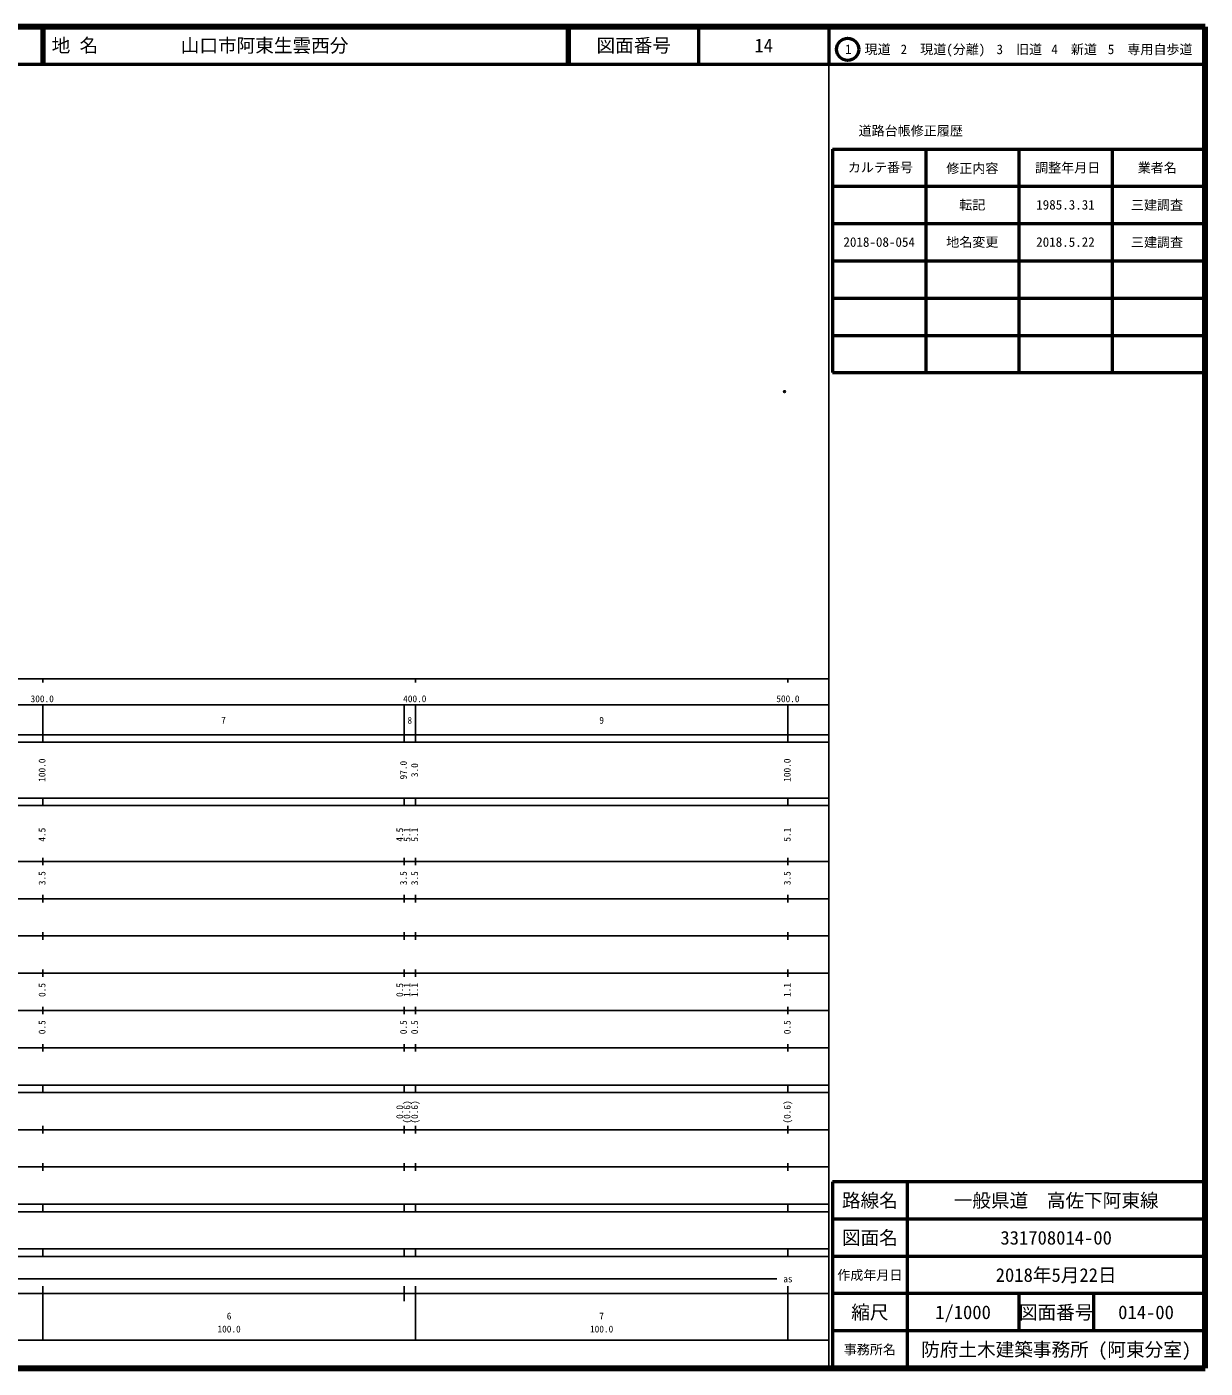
# Model space of a CAD drawing. Units: millimetres on the paper. Extents: x 40 to 680, y 20 to 380.
# Drawn here: x 363.7 to 680, y 20 to 380 of the extents above; entities that cross this region are included whole.
import ezdxf
from ezdxf.enums import TextEntityAlignment as Align

# ---------------------------------------------------------------- set-up
doc = ezdxf.new("R2010")
doc.units = ezdxf.units.MM
doc.header["$PDMODE"] = 32
doc.header["$PDSIZE"] = 0.5
doc.layers.add('M-OTRS', color=6, linetype='Continuous')
doc.layers.add('M-TTL-TXT', color=7, linetype='Continuous')
for name, color, linetype, lineweight in [('M-TTL', 2, 'Continuous', 140), ('M-TTL-BAND', 7, 'Continuous', 25), ('M-TTL-FRAM', 2, 'Continuous', 50), ('M-TTL-LINE', 7, 'Continuous', 50)]:
    doc.layers.add(name, color=color, linetype=linetype, lineweight=lineweight)
doc.styles.add('ＭＳ ゴシック', font='')
doc.styles.get('ＭＳ ゴシック').set_extended_font_data('MS Gothic')

msp = doc.modelspace()

# ---------------------------------------------------------------- linework, layer by layer
at = {"layer": 'M-OTRS'}
msp.add_point((567.095, 282.095), dxfattribs=at)
at = {"layer": 'M-TTL'}
for p, q in [((680, 380), (40, 380)), ((680, 20), (680, 380)), ((40, 20), (680, 20))]:
    msp.add_line(p, q, dxfattribs=at)
at = {"layer": 'M-TTL-BAND'}
for p, q in [((579, 20), (579, 370)), ((40, 205), (579, 205)), ((368, 205), (368, 204)), ((468, 205), (468, 204)), ((568, 205), (568, 204)), ((68, 198), (579, 198)), ((368, 188), (368, 198)), ((465, 188), (465, 198)), ((468, 188), (468, 198)), ((568, 188), (568, 198)), ((40, 190), (579, 190)), ((40, 188), (579, 188)), ((40, 173), (579, 173)), ((368, 171), (368, 173)), ((465, 171), (465, 173)), ((468, 171), (468, 173)), ((568, 171), (568, 173)), ((40, 171), (579, 171)), ((40, 156), (579, 156)), ((368, 155), (368, 157)), ((465, 155), (465, 157)), ((468, 155), (468, 157)), ((568, 155), (568, 157)), ((46, 146), (579, 146)), ((368, 145), (368, 147)), ((465, 145), (465, 147)), ((468, 145), (468, 147)), ((568, 145), (568, 147)), ((368, 135), (368, 137)), ((465, 135), (465, 137)), ((468, 135), (468, 137)), ((568, 135), (568, 137)), ((52, 136), (579, 136)), ((46, 126), (579, 126)), ((368, 125), (368, 127)), ((465, 125), (465, 127)), ((468, 125), (468, 127)), ((568, 125), (568, 127)), ((52, 116), (579, 116)), ((368, 115), (368, 117)), ((465, 115), (465, 117)), ((468, 115), (468, 117)), ((568, 115), (568, 117)), ((46, 106), (579, 106)), ((368, 105), (368, 107)), ((465, 105), (465, 107)), ((468, 105), (468, 107)), ((568, 105), (568, 107)), ((40, 96), (579, 96)), ((40, 94), (579, 94)), ((368, 94), (368, 96)), ((465, 94), (465, 96)), ((468, 94), (468, 96)), ((568, 94), (568, 96)), ((49, 84), (579, 84)), ((368, 83), (368, 85)), ((465, 83), (465, 85)), ((468, 83), (468, 85)), ((568, 83), (568, 85)), ((40, 74), (579, 74)), ((368, 73), (368, 75)), ((465, 73), (465, 75)), ((468, 73), (468, 75)), ((568, 73), (568, 75)), ((40, 64), (579, 64)), ((40, 62), (579, 62)), ((368, 62), (368, 64)), ((465, 62), (465, 64)), ((468, 62), (468, 64)), ((568, 62), (568, 64)), ((40, 52), (579, 52)), ((368, 50), (368, 52)), ((465, 50), (465, 52)), ((468, 50), (468, 52)), ((568, 50), (568, 52)), ((40, 50), (579, 50)), ((71, 44), (565, 44)), ((40, 40), (579, 40)), ((368, 27.5), (368, 42)), ((465, 38), (465, 42)), ((468, 27.5), (468, 42)), ((568, 27.5), (568, 42)), ((68, 27.5), (579, 27.5))]:
    msp.add_line(p, q, dxfattribs=at)
at = {"layer": 'M-TTL-FRAM'}
for p, q in [((580, 347.197), (580, 287.197)), ((580, 347.197), (680, 347.197)), ((580, 287.197), (680, 287.197)), ((680, 70), (580, 70)), ((580, 70), (580, 20))]:
    msp.add_line(p, q, dxfattribs=at)
at = {"layer": 'M-TTL-LINE'}
for p, q in [((367.75, 380), (367.75, 370)), ((368.25, 380), (368.25, 370)), ((508.747, 380), (508.747, 370)), ((509.247, 380), (509.247, 370)), ((543.997, 380), (543.997, 370)), ((579, 380), (579, 370)), ((40, 370), (680, 370)), ((605, 347.197), (605, 287.197)), ((630, 347.197), (630, 287.197)), ((655, 347.197), (655, 287.197)), ((580, 337.197), (680, 337.197)), ((580, 327.197), (680, 327.197)), ((580, 317.197), (680, 317.197)), ((580, 307.197), (680, 307.197)), ((580, 297.197), (680, 297.197)), ((600, 70), (600, 20)), ((680, 60), (580, 60)), ((680, 50), (580, 50)), ((680, 40), (580, 40)), ((630, 40), (630, 30)), ((650, 40), (650, 30)), ((680, 30), (580, 30))]:
    msp.add_line(p, q, dxfattribs=at)
msp.add_circle((584.031, 373.958), 3, dxfattribs=at)

# ---------------------------------------------------------------- texts
at = {"layer": 'M-TTL-BAND', "style": 'ＭＳ ゴシック'}
for s, p in [('300.0', (367.844, 198.195)), ('400.0', (467.844, 198.195)), ('500.0', (568, 198.195)), ('7', (416.5, 192.405)), ('8', (466.5, 192.405)), ('9', (518, 192.405)), ('as', (568, 42.5)), ('6', (418, 32.523)), ('7', (518, 32.523)), ('100.0', (418, 29.033)), ('100.0', (518, 29.033))]:
    msp.add_text(s, height=1.833, dxfattribs=at).set_placement(p, align=Align.BOTTOM_CENTER)
for s, p in [('100.0', (369.263, 180.5)), ('97.0', (466.263, 180.5)), ('3.0', (469.263, 180.5)), ('100.0', (569.263, 180.5)), ('4.5', (369.263, 163.174)), ('4.5', (465.263, 163.174)), ('5.1', (467.227, 163.174)), ('5.1', (469.263, 163.174)), ('5.1', (569.263, 163.174)), ('3.5', (369.263, 151.5)), ('3.5', (466.263, 151.5)), ('3.5', (469.263, 151.5)), ('3.5', (569.263, 151.5)), ('0.5', (369.263, 121.5)), ('0.5', (465.263, 121.5)), ('1.1', (467.178, 121.5)), ('1.1', (469.263, 121.5)), ('1.1', (569.263, 121.5)), ('0.5', (369.263, 111.5)), ('0.5', (466.263, 111.5)), ('0.5', (469.263, 111.5)), ('0.5', (569.263, 111.5)), ('0.0', (465.263, 88.764)), ('(0.6)', (467.178, 88.764)), ('(0.6)', (469.263, 88.764)), ('(0.6)', (569.263, 88.764))]:
    msp.add_text(s, height=1.833, rotation=90, dxfattribs=at).set_placement(p, align=Align.BOTTOM_CENTER)
at = {"layer": 'M-TTL-TXT', "style": 'ＭＳ ゴシック'}
for s, p in [('地 名', (370.38, 375)), ('山口市阿東生雲西分', (405.024, 375))]:
    msp.add_text(s, height=3.666, dxfattribs=at).set_placement(p, align=Align.MIDDLE_LEFT)
for s, height, p in [('図面番号', 3.666, (526.622, 375)), ('14', 3.666, (561.497, 375)), ('1\u3000現道', 2.566, (589.448, 373.958)), ('2\u3000現道(分離)', 2.566, (609.619, 373.958)), ('3\u3000旧道', 2.566, (630.121, 373.958)), ('4\u3000新道', 2.566, (644.824, 373.958)), ('5\u3000専用自歩道', 2.566, (665.228, 373.958)), ('道路台帳修正履歴', 2.566, (600.968, 352.113)), ('カルテ番号', 2.566, (592.839, 342.277)), ('修正内容', 2.566, (617.509, 342.023)), ('調整年月日', 2.566, (643.089, 342.197)), ('業者名', 2.566, (667.134, 342.197)), ('転記', 2.566, (617.5, 332.245)), ('1985.3.31', 2.566, (642.5, 332.245)), ('三建調査', 2.566, (667.077, 332.189)), ('2018-08-054', 2.566, (592.5, 322.245)), ('地名変更', 2.566, (617.5, 322.245)), ('2018.5.22', 2.566, (642.5, 322.245)), ('三建調査', 2.566, (667.077, 322.189)), ('路線名', 3.666, (590, 65)), ('路線名', 3.666, (590, 65)), ('一般県道\u3000高佐下阿東線', 3.666, (640, 65)), ('図面名', 3.666, (590, 55)), ('図面名', 3.666, (590, 55)), ('331708014-00', 3.666, (640, 55)), ('2018年5月22日', 3.666, (640, 45)), ('作成年月日', 2.566, (590, 45)), ('作成年月日', 2.566, (590, 45)), ('縮尺', 3.666, (590, 35)), ('縮尺', 3.666, (590, 35)), ('1/1000', 3.666, (615, 35)), ('図面番号', 3.666, (640, 35)), ('図面番号', 3.666, (640, 35)), ('014-00', 3.666, (664.125, 35)), ('事務所名', 2.566, (590, 25)), ('事務所名', 2.566, (590, 25)), ('防府土木建築事務所 (阿東分室)', 3.666, (640, 25))]:
    msp.add_text(s, height=height, dxfattribs=at).set_placement(p, align=Align.MIDDLE_CENTER)

doc.saveas('drawing.dxf')
